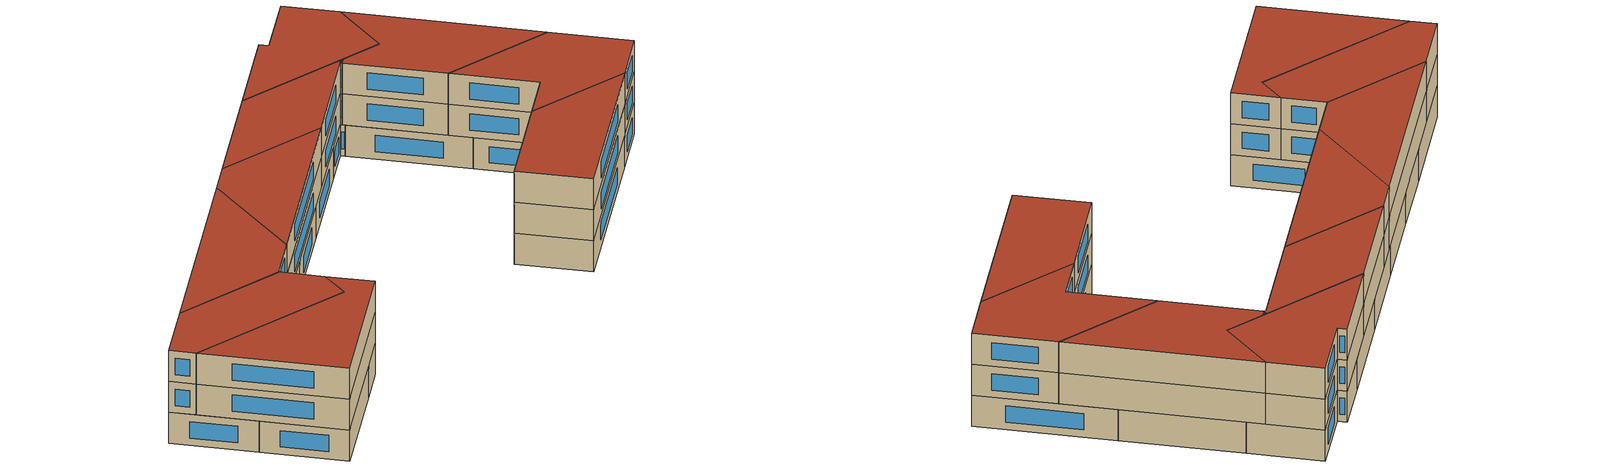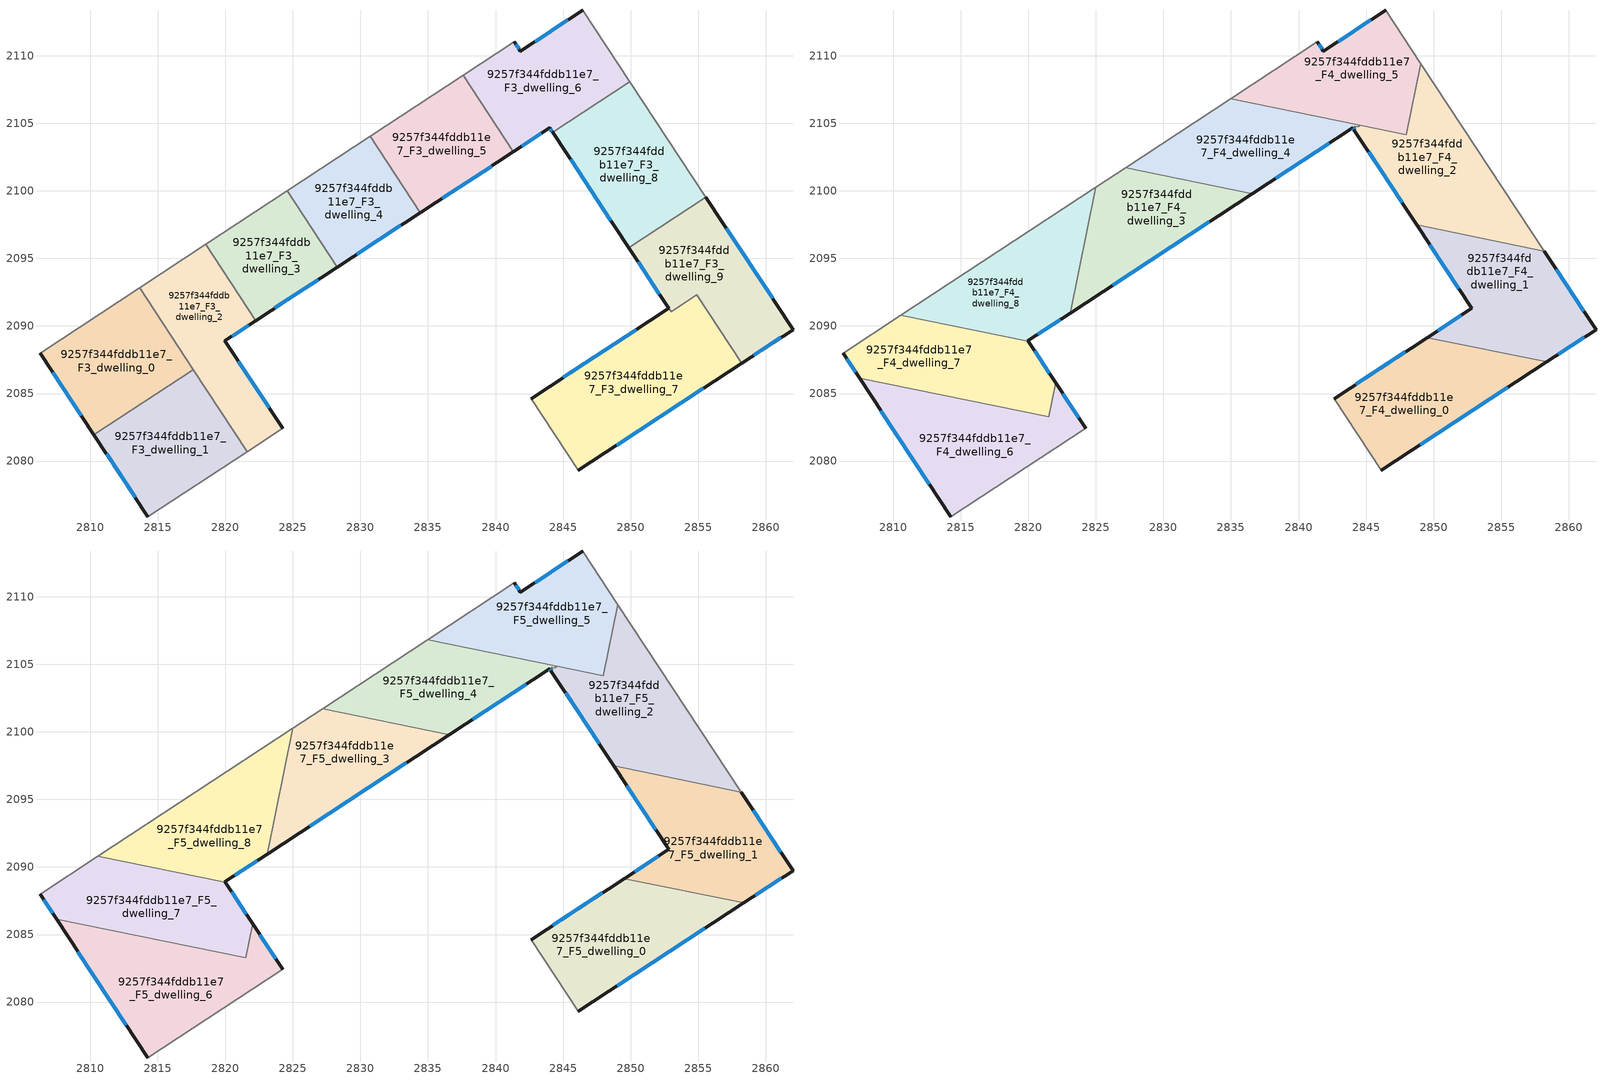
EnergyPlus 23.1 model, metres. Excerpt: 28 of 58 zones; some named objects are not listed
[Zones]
9257f344fddb11e7_F3_dwelling_0
 floor to 9257f344fddb11e7_F2_dwelling_0 (EU_floor_Construction): 2813.66,2092.83 2817.63,2086.78 2810.27,2081.95 2806.28,2088 z9
 wall outside (EU_wall_Construction): 2806.28,2088 2810.27,2081.95 z9:12
 wall adiabatic (EU_wall_Construction): 2813.66,2092.83 2806.28,2088 z9:12
 wall to 9257f344fddb11e7_F3_dwelling_1 (EU_wall_Construction): 2810.27,2081.95 2817.63,2086.78 z9:12
 wall to 9257f344fddb11e7_F3_dwelling_2 (EU_wall_Construction): 2817.63,2086.78 2813.66,2092.83 z9:12
 window (EU_Window_Construction): 2807.21,2086.58 2809.33,2083.37 z9.7:11.3
9257f344fddb11e7_F3_dwelling_1
 floor to 9257f344fddb11e7_F2_dwelling_1 (EU_floor_Construction): 2817.63,2086.78 2821.61,2080.7 2814.27,2075.89 2810.27,2081.95 z9
 wall outside (EU_wall_Construction): 2810.27,2081.95 2814.27,2075.89 z9:12
 wall adiabatic (EU_wall_Construction): 2814.27,2075.89 2821.61,2080.7 z9:12
 wall to 9257f344fddb11e7_F3_dwelling_2 (EU_wall_Construction): 2821.61,2080.7 2817.63,2086.78 z9:12
 window (EU_Window_Construction): 2811.21,2080.53 2813.33,2077.31 z9.7:11.3
9257f344fddb11e7_F3_dwelling_2
 floor to 9257f344fddb11e7_F2_dwelling_2 (EU_floor_Construction): 2818.55,2096.05 2822.25,2090.4 2819.97,2088.9 2824.24,2082.43 2821.61,2080.7 2813.66,2092.83 z9
 wall outside (EU_wall_Construction): 2824.24,2082.43 2819.97,2088.9 2822.25,2090.4 z9:12
 wall adiabatic (EU_wall_Construction): 2818.55,2096.05 2813.66,2092.83 / 2821.61,2080.7 2824.24,2082.43 z9:12
 wall to 9257f344fddb11e7_F3_dwelling_3 (EU_wall_Construction): 2822.25,2090.4 2818.55,2096.05 z9:12
 window (EU_Window_Construction): 2820.5,2089.26 2821.72,2090.05 / 2823.24,2083.95 2820.97,2087.38 z9.7:11.3
9257f344fddb11e7_F3_dwelling_3
 floor to 9257f344fddb11e7_F2_dwelling_3 (EU_floor_Construction): 2824.58,2100 2828.28,2094.36 2822.25,2090.4 2818.55,2096.05 z9
 wall outside (EU_wall_Construction): 2822.25,2090.4 2828.28,2094.36 z9:12
 wall adiabatic (EU_wall_Construction): 2824.58,2100 2818.55,2096.05 z9:12
 wall to 9257f344fddb11e7_F3_dwelling_4 (EU_wall_Construction): 2828.28,2094.36 2824.58,2100 z9:12
 window (EU_Window_Construction): 2823.67,2091.33 2826.87,2093.43 z9.7:11.3
9257f344fddb11e7_F3_dwelling_4
 floor to 9257f344fddb11e7_F2_dwelling_4 (EU_floor_Construction): 2830.74,2104.04 2834.44,2098.39 2828.28,2094.36 2824.58,2100 z9
 wall outside (EU_wall_Construction): 2828.28,2094.36 2834.44,2098.39 z9:12
 wall to 9257f344fddb11e7_F3_dwelling_5 (EU_wall_Construction): 2834.44,2098.39 2830.74,2104.04 z9:12
 wall adiabatic (EU_wall_Construction): 2830.74,2104.04 2824.58,2100 z9:12
 window (EU_Window_Construction): 2829.73,2095.3 2833,2097.44 z9.7:11.3
9257f344fddb11e7_F3_dwelling_5
 floor to 9257f344fddb11e7_F2_dwelling_5 (EU_floor_Construction): 2837.62,2108.55 2841.32,2102.9 2834.44,2098.39 2830.74,2104.04 z9
 wall outside (EU_wall_Construction): 2834.44,2098.39 2841.32,2102.9 z9:12
 wall to 9257f344fddb11e7_F3_dwelling_6 (EU_wall_Construction): 2841.32,2102.9 2837.62,2108.55 z9:12
 wall adiabatic (EU_wall_Construction): 2837.62,2108.55 2830.74,2104.04 z9:12
 window (EU_Window_Construction): 2836.06,2099.45 2839.7,2101.84 z9.7:11.3
9257f344fddb11e7_F3_dwelling_6
 floor to 9257f344fddb11e7_F2_dwelling_6 (EU_floor_Construction): 2846.45,2113.36 2849.93,2108.08 2844.23,2104.34 2844.02,2104.67 2841.32,2102.9 2837.62,2108.55 2841.4,2111.03 2841.85,2110.35 z9
 wall outside (EU_wall_Construction): 2846.45,2113.36 2841.85,2110.35 2841.4,2111.03 / 2841.32,2102.9 2844.02,2104.67 2844.23,2104.34 z9:12
 wall adiabatic (EU_wall_Construction): 2849.93,2108.08 2846.45,2113.36 / 2841.4,2111.03 2837.62,2108.55 z9:12
 wall to 9257f344fddb11e7_F3_dwelling_8 (EU_wall_Construction): 2844.23,2104.34 2849.93,2108.08 z9:12
 window (EU_Window_Construction): 2841.74,2110.51 2841.51,2110.87 / 2845.37,2112.65 2842.93,2111.06 / 2844.07,2104.59 2844.18,2104.42 / 2841.95,2103.32 2843.38,2104.25 z9.7:11.3
9257f344fddb11e7_F3_dwelling_7
 floor to 9257f344fddb11e7_F2_dwelling_7 (EU_floor_Construction): 2854.9,2092.3 2858.22,2087.24 2846.13,2079.32 2842.63,2084.62 2852.83,2091.31 2853,2091.06 z9
 wall outside (EU_wall_Construction): 2852.83,2091.31 2842.63,2084.62 / 2846.13,2079.32 2858.22,2087.24 z9:12
 wall adiabatic (EU_wall_Construction): 2842.63,2084.62 2846.13,2079.32 z9:12
 wall to 9257f344fddb11e7_F3_dwelling_9 (EU_wall_Construction): 2858.22,2087.24 2854.9,2092.3 2853,2091.06 2852.83,2091.31 z9:12
 window (EU_Window_Construction): 2850.44,2089.74 2845.03,2086.19 / 2848.97,2081.18 2855.38,2085.38 z9.7:11.3
9257f344fddb11e7_F3_dwelling_8
 floor to 9257f344fddb11e7_F2_dwelling_8 (EU_floor_Construction): 2849.93,2108.08 2855.57,2099.53 2849.88,2095.79 2844.23,2104.34 z9
 wall outside (EU_wall_Construction): 2844.23,2104.34 2849.88,2095.79 z9:12
 wall adiabatic (EU_wall_Construction): 2855.57,2099.53 2849.93,2108.08 z9:12
 wall to 9257f344fddb11e7_F3_dwelling_9 (EU_wall_Construction): 2849.88,2095.79 2855.57,2099.53 z9:12
 window (EU_Window_Construction): 2845.56,2102.33 2848.55,2097.8 z9.7:11.3
9257f344fddb11e7_F3_dwelling_9
 floor to 9257f344fddb11e7_F2_dwelling_9 (EU_floor_Construction): 2855.57,2099.53 2862.03,2089.74 2858.22,2087.24 2854.9,2092.3 2853,2091.06 2849.88,2095.79 z9
 wall outside (EU_wall_Construction): 2858.22,2087.24 2862.03,2089.74 2855.57,2099.53 / 2849.88,2095.79 2852.83,2091.31 z9:12
 window (EU_Window_Construction): 2860.51,2092.03 2857.09,2097.23 / 2859.11,2087.83 2861.13,2089.15 / 2850.57,2094.74 2852.14,2092.36 z9.7:11.3
9257f344fddb11e7_F4_dwelling_0
 floor to 9257f344fddb11e7_F3_dwelling_7 (EU_floor_Construction): 2858.12,2087.39 2858.22,2087.24 2846.13,2079.32 2842.63,2084.62 2849.54,2089.15 z12
 floor to 9257f344fddb11e7_F3_dwelling_9 (EU_floor_Construction): 2858.37,2087.34 2858.22,2087.24 2858.12,2087.39 z12
 wall outside (EU_wall_Construction): 2846.13,2079.32 2858.37,2087.34 / 2849.54,2089.15 2842.63,2084.62 z12:15
 wall to 9257f344fddb11e7_F4_dwelling_1 (EU_wall_Construction): 2858.37,2087.34 2849.54,2089.15 z12:15
 wall adiabatic (EU_wall_Construction): 2842.63,2084.62 2846.13,2079.32 z12:15
 window (EU_Window_Construction): 2849.01,2081.2 2855.5,2085.46 / 2847.91,2088.08 2844.25,2085.68 z12.7:14.3
9257f344fddb11e7_F4_dwelling_1
 floor to 9257f344fddb11e7_F3_dwelling_9 (EU_floor_Construction): 2858.19,2095.55 2862.03,2089.74 2858.37,2087.34 2858.12,2087.39 2854.9,2092.3 2853,2091.06 2849.88,2095.79 2851.57,2096.9 z12
 floor to 9257f344fddb11e7_F3_dwelling_7 (EU_floor_Construction): 2854.9,2092.3 2858.12,2087.39 2849.54,2089.15 2852.83,2091.31 2853,2091.06 z12
 floor to 9257f344fddb11e7_F3_dwelling_8 (EU_floor_Construction): 2851.57,2096.9 2849.88,2095.79 2848.76,2097.48 z12
 wall outside (EU_wall_Construction): 2848.76,2097.48 2852.83,2091.31 2849.54,2089.15 / 2858.37,2087.34 2862.03,2089.74 2858.19,2095.55 z12:15
 wall to 9257f344fddb11e7_F4_dwelling_2 (EU_wall_Construction): 2858.19,2095.55 2848.76,2097.48 z12:15
 window (EU_Window_Construction): 2852.06,2090.8 2850.31,2089.65 / 2849.72,2096.03 2851.88,2092.76 / 2861.12,2091.1 2859.09,2094.18 / 2859.23,2087.9 2861.17,2089.17 z12.7:14.3
9257f344fddb11e7_F4_dwelling_2
 floor to 9257f344fddb11e7_F3_dwelling_8 (EU_floor_Construction): 2849.93,2108.08 2855.57,2099.53 2851.57,2096.9 2848.76,2097.48 2844.23,2104.34 2844.91,2104.79 2847.99,2104.16 2848.61,2107.21 z12
 floor to 9257f344fddb11e7_F3_dwelling_9 (EU_floor_Construction): 2855.57,2099.53 2858.19,2095.55 2851.57,2096.9 z12
 floor to 9257f344fddb11e7_F3_dwelling_6 (EU_floor_Construction): 2849.06,2109.4 2849.93,2108.08 2848.61,2107.21 z12; 2844.91,2104.79 2844.23,2104.34 2844.1,2104.54 2844.22,2104.63 2844.11,2104.8 2844.4,2104.74 2844.58,2104.86 z12
 wall outside (EU_wall_Construction): 2844.1,2104.54 2848.76,2097.48 z12:15
 wall to 9257f344fddb11e7_F4_dwelling_4 (EU_wall_Construction): 2844.58,2104.86 2844.4,2104.74 2844.11,2104.8 2844.22,2104.63 2844.1,2104.54 z12:15
 wall to 9257f344fddb11e7_F4_dwelling_5 (EU_wall_Construction): 2849.06,2109.4 2847.99,2104.16 2844.58,2104.86 z12:15
 wall adiabatic (EU_wall_Construction): 2858.19,2095.55 2849.06,2109.4 z12:15
 window (EU_Window_Construction): 2845.19,2102.88 2847.67,2099.14 z12.7:14.3
9257f344fddb11e7_F4_dwelling_3
 floor to 9257f344fddb11e7_F3_dwelling_3 (EU_floor_Construction): 2824.85,2099.59 2828.28,2094.36 2823.08,2090.95 z12
 floor to 9257f344fddb11e7_F3_dwelling_4 (EU_floor_Construction): 2833.05,2100.51 2834.44,2098.39 2828.28,2094.36 2824.85,2099.59 2824.99,2100.26 2827.19,2101.71 z12
 floor to 9257f344fddb11e7_F3_dwelling_5 (EU_floor_Construction): 2836.58,2099.79 2834.44,2098.39 2833.05,2100.51 z12
 wall outside (EU_wall_Construction): 2823.08,2090.95 2836.58,2099.79 z12:15
 wall to 9257f344fddb11e7_F4_dwelling_8 (EU_wall_Construction): 2824.99,2100.27 2823.08,2090.95 z12:15
 wall adiabatic (EU_wall_Construction): 2827.19,2101.71 2824.99,2100.27 z12:15
 wall to 9257f344fddb11e7_F4_dwelling_4 (EU_wall_Construction): 2836.58,2099.79 2827.19,2101.71 z12:15
 window (EU_Window_Construction): 2826.25,2093.02 2833.41,2097.72 z12.7:14.3
9257f344fddb11e7_F4_dwelling_4
 floor to 9257f344fddb11e7_F3_dwelling_4 (EU_floor_Construction): 2830.74,2104.04 2833.05,2100.51 2827.19,2101.71 z12
 floor to 9257f344fddb11e7_F3_dwelling_5 (EU_floor_Construction): 2839.34,2105.93 2841.32,2102.9 2836.58,2099.79 2833.05,2100.51 2830.74,2104.04 2834.98,2106.82 z12
 floor to 9257f344fddb11e7_F3_dwelling_6 (EU_floor_Construction): 2844.58,2104.86 2844.4,2104.74 2844.11,2104.8 2844.22,2104.63 2844.1,2104.54 2844.02,2104.67 2841.32,2102.9 2839.34,2105.93 z12
 wall outside (EU_wall_Construction): 2836.58,2099.79 2844.02,2104.67 2844.1,2104.54 z12:15
 wall adiabatic (EU_wall_Construction): 2834.98,2106.82 2827.19,2101.71 z12:15
 wall to 9257f344fddb11e7_F4_dwelling_5 (EU_wall_Construction): 2844.57,2104.86 2834.98,2106.82 z12:15
 window (EU_Window_Construction): 2844.04,2104.64 2844.08,2104.57 / 2838.33,2100.94 2842.27,2103.52 z12.7:14.3
9257f344fddb11e7_F4_dwelling_5
 floor to 9257f344fddb11e7_F3_dwelling_6 (EU_floor_Construction): 2846.45,2113.36 2849.06,2109.4 2848.61,2107.21 2844.91,2104.79 2839.34,2105.93 2837.62,2108.55 2841.4,2111.03 2841.85,2110.35 z12
 floor to 9257f344fddb11e7_F3_dwelling_8 (EU_floor_Construction): 2848.61,2107.21 2847.99,2104.16 2844.91,2104.79 z12
 floor to 9257f344fddb11e7_F3_dwelling_5 (EU_floor_Construction): 2837.62,2108.55 2839.34,2105.93 2834.98,2106.82 z12
 wall outside (EU_wall_Construction): 2846.45,2113.36 2841.85,2110.35 2841.4,2111.03 z12:15
 wall adiabatic (EU_wall_Construction): 2849.06,2109.4 2846.45,2113.36 / 2841.4,2111.03 2834.98,2106.82 z12:15
 window (EU_Window_Construction): 2841.74,2110.51 2841.51,2110.87 / 2845.37,2112.65 2842.93,2111.06 z12.7:14.3
9257f344fddb11e7_F4_dwelling_6
 floor to 9257f344fddb11e7_F3_dwelling_1 (EU_floor_Construction): 2819.67,2083.66 2821.61,2080.7 2814.27,2075.89 2810.27,2081.95 2814.49,2084.72 z12
 floor to 9257f344fddb11e7_F3_dwelling_0 (EU_floor_Construction): 2814.49,2084.72 2810.27,2081.95 2807.5,2086.15 z12
 floor to 9257f344fddb11e7_F3_dwelling_2 (EU_floor_Construction): 2822.03,2085.78 2824.24,2082.43 2821.61,2080.7 2819.67,2083.66 2821.52,2083.28 z12
 wall outside (EU_wall_Construction): 2824.24,2082.43 2822.03,2085.78 / 2807.5,2086.15 2814.27,2075.89 z12:15
 wall to 9257f344fddb11e7_F4_dwelling_7 (EU_wall_Construction): 2822.03,2085.78 2821.52,2083.28 2807.5,2086.15 z12:15
 wall adiabatic (EU_wall_Construction): 2814.27,2075.89 2824.24,2082.43 z12:15
 window (EU_Window_Construction): 2823.72,2083.22 2822.55,2084.99 / 2809.09,2083.74 2812.68,2078.3 z12.7:14.3
9257f344fddb11e7_F4_dwelling_7
 floor to 9257f344fddb11e7_F3_dwelling_0 (EU_floor_Construction): 2815.67,2089.76 2817.63,2086.78 2814.49,2084.72 2807.5,2086.15 2806.28,2088 2810.55,2090.8 z12
 floor to 9257f344fddb11e7_F3_dwelling_2 (EU_floor_Construction): 2819.99,2088.88 2822.03,2085.78 2821.52,2083.28 2819.67,2083.66 2815.67,2089.76 z12
 floor to 9257f344fddb11e7_F3_dwelling_1 (EU_floor_Construction): 2817.63,2086.78 2819.67,2083.66 2814.49,2084.72 z12
 wall outside (EU_wall_Construction): 2806.28,2088 2807.5,2086.15 / 2822.03,2085.78 2819.99,2088.88 z12:15
 wall adiabatic (EU_wall_Construction): 2810.55,2090.8 2806.28,2088 z12:15
 wall to 9257f344fddb11e7_F4_dwelling_8 (EU_wall_Construction): 2819.99,2088.88 2810.55,2090.8 z12:15
 window (EU_Window_Construction): 2806.56,2087.56 2807.21,2086.58 / 2821.55,2086.51 2820.47,2088.15 z12.7:14.3
9257f344fddb11e7_F4_dwelling_8
 floor to 9257f344fddb11e7_F3_dwelling_2 (EU_floor_Construction): 2818.55,2096.05 2822.25,2090.4 2819.97,2088.9 2819.99,2088.88 2815.67,2089.76 2813.66,2092.83 z12
 floor to 9257f344fddb11e7_F3_dwelling_0 (EU_floor_Construction): 2813.66,2092.83 2815.67,2089.76 2810.55,2090.8 z12
 floor to 9257f344fddb11e7_F3_dwelling_3 (EU_floor_Construction): 2824.58,2100 2824.85,2099.59 2823.08,2090.95 2822.25,2090.4 2818.55,2096.05 z12
 floor to 9257f344fddb11e7_F3_dwelling_4 (EU_floor_Construction): 2824.99,2100.26 2824.85,2099.59 2824.58,2100 z12
 wall outside (EU_wall_Construction): 2819.99,2088.88 2819.97,2088.9 2823.08,2090.95 z12:15
 wall adiabatic (EU_wall_Construction): 2824.99,2100.27 2810.55,2090.8 z12:15
 window (EU_Window_Construction): 2820.7,2089.38 2822.35,2090.47 z12.7:14.3
9257f344fddb11e7_F5_dwelling_0
 floor to 9257f344fddb11e7_F4_dwelling_0 (EU_floor_Construction): 2858.37,2087.34 2846.13,2079.32 2842.63,2084.62 2849.54,2089.15 z15
 wall outside (EU_wall_Construction): 2846.13,2079.32 2858.37,2087.34 / 2849.54,2089.15 2842.63,2084.62 z15:18
 wall to 9257f344fddb11e7_F5_dwelling_1 (EU_wall_Construction): 2858.37,2087.34 2849.54,2089.15 z15:18
 wall adiabatic (EU_wall_Construction): 2842.63,2084.62 2846.13,2079.32 z15:18
 window (EU_Window_Construction): 2849.01,2081.2 2855.5,2085.46 / 2847.91,2088.08 2844.25,2085.68 z15.7:17.3
 roof outside (EU_roof_Construction): 2858.37,2087.34 2849.54,2089.15 2842.63,2084.62 2846.13,2079.32 z18
9257f344fddb11e7_F5_dwelling_1
 floor to 9257f344fddb11e7_F4_dwelling_1 (EU_floor_Construction): 2858.19,2095.55 2862.03,2089.74 2858.37,2087.34 2849.54,2089.15 2852.83,2091.31 2848.76,2097.48 z15
 wall outside (EU_wall_Construction): 2848.76,2097.48 2852.83,2091.31 2849.54,2089.15 / 2858.37,2087.34 2862.03,2089.74 2858.19,2095.55 z15:18
 wall to 9257f344fddb11e7_F5_dwelling_2 (EU_wall_Construction): 2858.19,2095.55 2848.76,2097.48 z15:18
 window (EU_Window_Construction): 2852.06,2090.8 2850.31,2089.65 / 2849.72,2096.03 2851.88,2092.76 / 2861.12,2091.1 2859.09,2094.18 / 2859.23,2087.9 2861.17,2089.17 z15.7:17.3
 roof outside (EU_roof_Construction): 2862.03,2089.74 2858.19,2095.55 2848.76,2097.48 2852.83,2091.31 2849.54,2089.15 2858.37,2087.34 z18
9257f344fddb11e7_F5_dwelling_2
 floor to 9257f344fddb11e7_F4_dwelling_2 (EU_floor_Construction): 2849.06,2109.4 2858.19,2095.55 2848.76,2097.48 2844.1,2104.54 2844.22,2104.63 2844.11,2104.8 2844.4,2104.74 2844.58,2104.86 2847.99,2104.16 z15
 wall outside (EU_wall_Construction): 2844.1,2104.54 2848.76,2097.48 z15:18
 wall to 9257f344fddb11e7_F5_dwelling_4 (EU_wall_Construction): 2844.58,2104.86 2844.4,2104.74 2844.11,2104.8 2844.22,2104.63 2844.1,2104.54 z15:18
 wall to 9257f344fddb11e7_F5_dwelling_5 (EU_wall_Construction): 2849.06,2109.4 2847.99,2104.16 2844.58,2104.86 z15:18
 wall adiabatic (EU_wall_Construction): 2858.19,2095.55 2849.06,2109.4 z15:18
 window (EU_Window_Construction): 2845.19,2102.88 2847.67,2099.14 z15.7:17.3
 roof outside (EU_roof_Construction): 2858.19,2095.55 2849.06,2109.4 2847.99,2104.16 2844.58,2104.86 2844.4,2104.74 2844.11,2104.8 2844.22,2104.63 2844.1,2104.54 2848.76,2097.48 z18
9257f344fddb11e7_F5_dwelling_3
 floor to 9257f344fddb11e7_F4_dwelling_3 (EU_floor_Construction): 2836.58,2099.79 2823.08,2090.95 2824.99,2100.27 2827.19,2101.71 z15
 wall outside (EU_wall_Construction): 2823.08,2090.95 2836.58,2099.79 z15:18
 wall to 9257f344fddb11e7_F5_dwelling_8 (EU_wall_Construction): 2824.99,2100.27 2823.08,2090.95 z15:18
 wall adiabatic (EU_wall_Construction): 2827.19,2101.71 2824.99,2100.27 z15:18
 wall to 9257f344fddb11e7_F5_dwelling_4 (EU_wall_Construction): 2836.58,2099.79 2827.19,2101.71 z15:18
 window (EU_Window_Construction): 2826.25,2093.02 2833.41,2097.72 z15.7:17.3
 roof outside (EU_roof_Construction): 2836.58,2099.79 2827.19,2101.71 2824.99,2100.27 2823.08,2090.95 z18
9257f344fddb11e7_F5_dwelling_4
 floor to 9257f344fddb11e7_F4_dwelling_4 (EU_floor_Construction): 2844.58,2104.86 2844.4,2104.74 2844.11,2104.8 2844.22,2104.63 2844.1,2104.54 2844.02,2104.67 2836.58,2099.79 2827.19,2101.71 2834.98,2106.82 z15
 wall outside (EU_wall_Construction): 2836.58,2099.79 2844.02,2104.67 2844.1,2104.54 z15:18
 wall adiabatic (EU_wall_Construction): 2834.98,2106.82 2827.19,2101.71 z15:18
 wall to 9257f344fddb11e7_F5_dwelling_5 (EU_wall_Construction): 2844.57,2104.86 2834.98,2106.82 z15:18
 window (EU_Window_Construction): 2844.04,2104.64 2844.08,2104.57 / 2838.33,2100.94 2842.27,2103.52 z15.7:17.3
 roof outside (EU_roof_Construction): 2844.1,2104.54 2844.22,2104.63 2844.11,2104.8 2844.4,2104.74 2844.58,2104.86 2834.98,2106.82 2827.19,2101.71 2836.58,2099.79 2844.02,2104.67 z18
9257f344fddb11e7_F5_dwelling_5
 floor to 9257f344fddb11e7_F4_dwelling_5 (EU_floor_Construction): 2846.45,2113.36 2849.06,2109.4 2847.99,2104.16 2834.98,2106.82 2841.4,2111.03 2841.85,2110.35 z15
 wall outside (EU_wall_Construction): 2846.45,2113.36 2841.85,2110.35 2841.4,2111.03 z15:18
 wall adiabatic (EU_wall_Construction): 2849.06,2109.4 2846.45,2113.36 / 2841.4,2111.03 2834.98,2106.82 z15:18
 window (EU_Window_Construction): 2841.74,2110.51 2841.51,2110.87 / 2845.37,2112.65 2842.93,2111.06 z15.7:17.3
 roof outside (EU_roof_Construction): 2847.99,2104.16 2849.06,2109.4 2846.45,2113.36 2841.85,2110.35 2841.4,2111.03 2834.98,2106.82 z18
9257f344fddb11e7_F5_dwelling_6
 floor to 9257f344fddb11e7_F4_dwelling_6 (EU_floor_Construction): 2822.03,2085.78 2824.24,2082.43 2814.27,2075.89 2807.5,2086.15 2821.52,2083.28 z15
 wall outside (EU_wall_Construction): 2824.24,2082.43 2822.03,2085.78 / 2807.5,2086.15 2814.27,2075.89 z15:18
 wall to 9257f344fddb11e7_F5_dwelling_7 (EU_wall_Construction): 2822.03,2085.78 2821.52,2083.28 2807.5,2086.15 z15:18
 wall adiabatic (EU_wall_Construction): 2814.27,2075.89 2824.24,2082.43 z15:18
 window (EU_Window_Construction): 2823.72,2083.22 2822.55,2084.99 / 2809.09,2083.74 2812.68,2078.3 z15.7:17.3
 roof outside (EU_roof_Construction): 2824.24,2082.43 2822.03,2085.78 2821.52,2083.28 2807.5,2086.15 2814.27,2075.89 z18
9257f344fddb11e7_F5_dwelling_7
 floor to 9257f344fddb11e7_F4_dwelling_7 (EU_floor_Construction): 2819.99,2088.88 2822.03,2085.78 2821.52,2083.28 2807.5,2086.15 2806.28,2088 2810.55,2090.8 z15
 wall outside (EU_wall_Construction): 2806.28,2088 2807.5,2086.15 / 2822.03,2085.78 2819.99,2088.88 z15:18
 wall adiabatic (EU_wall_Construction): 2810.55,2090.8 2806.28,2088 z15:18
 wall to 9257f344fddb11e7_F5_dwelling_8 (EU_wall_Construction): 2819.99,2088.88 2810.55,2090.8 z15:18
 window (EU_Window_Construction): 2806.56,2087.56 2807.21,2086.58 / 2821.55,2086.51 2820.47,2088.15 z15.7:17.3
 roof outside (EU_roof_Construction): 2821.52,2083.28 2822.03,2085.78 2819.99,2088.88 2810.55,2090.8 2806.28,2088 2807.5,2086.15 z18
9257f344fddb11e7_F5_dwelling_8
 floor to 9257f344fddb11e7_F4_dwelling_8 (EU_floor_Construction): 2824.99,2100.27 2823.08,2090.95 2819.97,2088.9 2819.99,2088.88 2810.55,2090.8 z15
 wall outside (EU_wall_Construction): 2819.99,2088.88 2819.97,2088.9 2823.08,2090.95 z15:18
 wall adiabatic (EU_wall_Construction): 2824.99,2100.27 2810.55,2090.8 z15:18
 window (EU_Window_Construction): 2820.7,2089.38 2822.35,2090.47 z15.7:17.3
 roof outside (EU_roof_Construction): 2823.08,2090.95 2824.99,2100.27 2810.55,2090.8 2819.99,2088.88 2819.97,2088.9 z18
[Building]
EU S2 Campaign: North Axis=0; Terrain=City; Solar Distribution=FullExterior
[Site:Location]
Budapest.Ferenc.Liszt.Intl.AP: Latitude=47.437; Longitude=19.256; Time Zone=1; Elevation=185
[SizingPeriod:WeatherFileDays]
AnnualSizingPeriod: Begin Month=1; Begin Day of Month=1; End Month=12; End Day of Month=31; Day of Week for Start Day=Monday; Use Weather File Daylight Saving Period=No; Use Weather File Rain and Snow Indicators=No
[MATERIAL]
EU_InternalMass_Material: Roughness=MediumRough; Thickness=0.1; Conductivity=1; Density=1800; Specific Heat=900; Thermal Absorptance=0.9; Solar Absorptance=0.7; Visible Absorptance=0.7
[MATERIAL:NOMASS] Roughness=MediumRough; Thermal Absorptance=0.9; Solar Absorptance=0.7; Visible Absorptance=0.7
Name | Thermal Resistance
EU_wall_NoMass | 0.832559
EU_roof_NoMass | 1.39638
EU_floor_NoMass | 0.872794
[WINDOWMATERIAL:SIMPLEGLAZINGSYSTEM]
EU_Window_SimpleGlazing: UFactor=2.79869; Solar Heat Gain Coefficient=0.75; Visible Transmittance=0.75
[CONSTRUCTION]
EU_wall_Construction: EU_wall_NoMass
EU_roof_Construction: EU_roof_NoMass
EU_floor_Construction: EU_floor_NoMass
EU_Window_Construction: EU_Window_SimpleGlazing
EU_InternalMass_Construction: EU_InternalMass_Material
[ZONE] Type=1; Multiplier=1; Ceiling Height=autocalculate; Floor Area=autocalculate; Part of Total Floor Area=Yes
Name | Volume
9257f344fddb11e7_F3_dwelling_0 | 191.499
9257f344fddb11e7_F4_dwelling_0; 9257f344fddb11e7_F5_dwelling_0 | 218.136
9257f344fddb11e7_F3_dwelling_1 | 191.522
9257f344fddb11e7_F4_dwelling_1; 9257f344fddb11e7_F5_dwelling_1 | 225.791
9257f344fddb11e7_F3_dwelling_2 | 191.526
9257f344fddb11e7_F4_dwelling_2; 9257f344fddb11e7_F5_dwelling_2 | 226.975
9257f344fddb11e7_F3_dwelling_3 | 145.965
9257f344fddb11e7_F4_dwelling_3; 9257f344fddb11e7_F5_dwelling_3 | 190.058
9257f344fddb11e7_F3_dwelling_4 | 149.133
9257f344fddb11e7_F4_dwelling_4; 9257f344fddb11e7_F5_dwelling_4 | 188.722
9257f344fddb11e7_F3_dwelling_5 | 166.513
9257f344fddb11e7_F4_dwelling_5; 9257f344fddb11e7_F5_dwelling_5 | 202.978
9257f344fddb11e7_F3_dwelling_6 | 197.726
9257f344fddb11e7_F4_dwelling_6; 9257f344fddb11e7_F5_dwelling_6 | 236.901
9257f344fddb11e7_F3_dwelling_7 | 273.644
9257f344fddb11e7_F4_dwelling_7; 9257f344fddb11e7_F5_dwelling_7 | 212.776
9257f344fddb11e7_F3_dwelling_8 | 209.327
9257f344fddb11e7_F4_dwelling_8; 9257f344fddb11e7_F5_dwelling_8 | 212.796
9257f344fddb11e7_F3_dwelling_9 | 198.307
[INTERNALMASS] Construction=EU_InternalMass_Construction
Name | Zone or ZoneList | Surface Area
9257f344fddb11e7_F3_dwelling_0_EU_InternalMass | 9257f344fddb11e7_F3_dwelling_0 | 63.8337
9257f344fddb11e7_F3_dwelling_1_EU_InternalMass | 9257f344fddb11e7_F3_dwelling_1 | 63.8421
9257f344fddb11e7_F3_dwelling_2_EU_InternalMass | 9257f344fddb11e7_F3_dwelling_2 | 63.8422
9257f344fddb11e7_F3_dwelling_3_EU_InternalMass | 9257f344fddb11e7_F3_dwelling_3 | 48.652
9257f344fddb11e7_F3_dwelling_4_EU_InternalMass | 9257f344fddb11e7_F3_dwelling_4 | 49.7129
9257f344fddb11e7_F3_dwelling_5_EU_InternalMass | 9257f344fddb11e7_F3_dwelling_5 | 55.5009
9257f344fddb11e7_F3_dwelling_6_EU_InternalMass | 9257f344fddb11e7_F3_dwelling_6 | 65.9118
9257f344fddb11e7_F3_dwelling_7_EU_InternalMass | 9257f344fddb11e7_F3_dwelling_7 | 91.2117
9257f344fddb11e7_F3_dwelling_8_EU_InternalMass | 9257f344fddb11e7_F3_dwelling_8 | 69.7768
9257f344fddb11e7_F3_dwelling_9_EU_InternalMass | 9257f344fddb11e7_F3_dwelling_9 | 66.1021
9257f344fddb11e7_F4_dwelling_0_EU_InternalMass | 9257f344fddb11e7_F4_dwelling_0 | 72.7147
9257f344fddb11e7_F4_dwelling_1_EU_InternalMass | 9257f344fddb11e7_F4_dwelling_1 | 75.2628
9257f344fddb11e7_F4_dwelling_2_EU_InternalMass | 9257f344fddb11e7_F4_dwelling_2 | 75.6636
9257f344fddb11e7_F4_dwelling_3_EU_InternalMass | 9257f344fddb11e7_F4_dwelling_3 | 63.3509
9257f344fddb11e7_F4_dwelling_4_EU_InternalMass | 9257f344fddb11e7_F4_dwelling_4 | 62.9087
9257f344fddb11e7_F4_dwelling_5_EU_InternalMass | 9257f344fddb11e7_F4_dwelling_5 | 67.6592
9257f344fddb11e7_F4_dwelling_6_EU_InternalMass | 9257f344fddb11e7_F4_dwelling_6 | 78.968
9257f344fddb11e7_F4_dwelling_7_EU_InternalMass | 9257f344fddb11e7_F4_dwelling_7 | 70.9255
9257f344fddb11e7_F4_dwelling_8_EU_InternalMass | 9257f344fddb11e7_F4_dwelling_8 | 70.9318
9257f344fddb11e7_F5_dwelling_0_EU_InternalMass | 9257f344fddb11e7_F5_dwelling_0 | 72.7147
9257f344fddb11e7_F5_dwelling_1_EU_InternalMass | 9257f344fddb11e7_F5_dwelling_1 | 75.2628
9257f344fddb11e7_F5_dwelling_2_EU_InternalMass | 9257f344fddb11e7_F5_dwelling_2 | 75.6636
9257f344fddb11e7_F5_dwelling_3_EU_InternalMass | 9257f344fddb11e7_F5_dwelling_3 | 63.3509
9257f344fddb11e7_F5_dwelling_4_EU_InternalMass | 9257f344fddb11e7_F5_dwelling_4 | 62.9087
9257f344fddb11e7_F5_dwelling_5_EU_InternalMass | 9257f344fddb11e7_F5_dwelling_5 | 67.6592
9257f344fddb11e7_F5_dwelling_6_EU_InternalMass | 9257f344fddb11e7_F5_dwelling_6 | 78.968
9257f344fddb11e7_F5_dwelling_7_EU_InternalMass | 9257f344fddb11e7_F5_dwelling_7 | 70.9255
9257f344fddb11e7_F5_dwelling_8_EU_InternalMass | 9257f344fddb11e7_F5_dwelling_8 | 70.9318
[OTHEREQUIPMENT] Fuel Type=Electricity; Design Level Calculation Method=Watts/Area; Power per Zone Floor Area=1; Fraction Latent=0; Fraction Radiant=0; Fraction Lost=0; Carbon Dioxide Generation Rate=0; EndUse Subcategory=EU_Step8_InternalGains
Name | Zone or ZoneList or Space or SpaceList | Schedule
EU_Step8_InternalGain_9257f344fddb11e7_F3_dwelling_0_f000 | 9257f344fddb11e7_F3_dwelling_0 | EU_Step8_GainSchedule_9257f344fddb11e7_F3_dwelling_0_f000
EU_Step8_InternalGain_9257f344fddb11e7_F3_dwelling_1_f000 | 9257f344fddb11e7_F3_dwelling_1 | EU_Step8_GainSchedule_9257f344fddb11e7_F3_dwelling_1_f000
EU_Step8_InternalGain_9257f344fddb11e7_F3_dwelling_2_f000 | 9257f344fddb11e7_F3_dwelling_2 | EU_Step8_GainSchedule_9257f344fddb11e7_F3_dwelling_2_f000
EU_Step8_InternalGain_9257f344fddb11e7_F3_dwelling_3_f000 | 9257f344fddb11e7_F3_dwelling_3 | EU_Step8_GainSchedule_9257f344fddb11e7_F3_dwelling_3_f000
EU_Step8_InternalGain_9257f344fddb11e7_F3_dwelling_4_f000 | 9257f344fddb11e7_F3_dwelling_4 | EU_Step8_GainSchedule_9257f344fddb11e7_F3_dwelling_4_f000
EU_Step8_InternalGain_9257f344fddb11e7_F3_dwelling_5_f000 | 9257f344fddb11e7_F3_dwelling_5 | EU_Step8_GainSchedule_9257f344fddb11e7_F3_dwelling_5_f000
EU_Step8_InternalGain_9257f344fddb11e7_F3_dwelling_6_f000 | 9257f344fddb11e7_F3_dwelling_6 | EU_Step8_GainSchedule_9257f344fddb11e7_F3_dwelling_6_f000
EU_Step8_InternalGain_9257f344fddb11e7_F3_dwelling_7_f000 | 9257f344fddb11e7_F3_dwelling_7 | EU_Step8_GainSchedule_9257f344fddb11e7_F3_dwelling_7_f000
EU_Step8_InternalGain_9257f344fddb11e7_F3_dwelling_8_f000 | 9257f344fddb11e7_F3_dwelling_8 | EU_Step8_GainSchedule_9257f344fddb11e7_F3_dwelling_8_f000
EU_Step8_InternalGain_9257f344fddb11e7_F3_dwelling_9_f000 | 9257f344fddb11e7_F3_dwelling_9 | EU_Step8_GainSchedule_9257f344fddb11e7_F3_dwelling_9_f000
EU_Step8_InternalGain_9257f344fddb11e7_F4_dwelling_0_f000 | 9257f344fddb11e7_F4_dwelling_0 | EU_Step8_GainSchedule_9257f344fddb11e7_F4_dwelling_0_f000
EU_Step8_InternalGain_9257f344fddb11e7_F4_dwelling_1_f000 | 9257f344fddb11e7_F4_dwelling_1 | EU_Step8_GainSchedule_9257f344fddb11e7_F4_dwelling_1_f000
EU_Step8_InternalGain_9257f344fddb11e7_F4_dwelling_2_f000 | 9257f344fddb11e7_F4_dwelling_2 | EU_Step8_GainSchedule_9257f344fddb11e7_F4_dwelling_2_f000
EU_Step8_InternalGain_9257f344fddb11e7_F4_dwelling_3_f000 | 9257f344fddb11e7_F4_dwelling_3 | EU_Step8_GainSchedule_9257f344fddb11e7_F4_dwelling_3_f000
EU_Step8_InternalGain_9257f344fddb11e7_F4_dwelling_4_f000 | 9257f344fddb11e7_F4_dwelling_4 | EU_Step8_GainSchedule_9257f344fddb11e7_F4_dwelling_4_f000
EU_Step8_InternalGain_9257f344fddb11e7_F4_dwelling_5_f000 | 9257f344fddb11e7_F4_dwelling_5 | EU_Step8_GainSchedule_9257f344fddb11e7_F4_dwelling_5_f000
EU_Step8_InternalGain_9257f344fddb11e7_F4_dwelling_6_f000 | 9257f344fddb11e7_F4_dwelling_6 | EU_Step8_GainSchedule_9257f344fddb11e7_F4_dwelling_6_f000
EU_Step8_InternalGain_9257f344fddb11e7_F4_dwelling_7_f000 | 9257f344fddb11e7_F4_dwelling_7 | EU_Step8_GainSchedule_9257f344fddb11e7_F4_dwelling_7_f000
EU_Step8_InternalGain_9257f344fddb11e7_F4_dwelling_8_f000 | 9257f344fddb11e7_F4_dwelling_8 | EU_Step8_GainSchedule_9257f344fddb11e7_F4_dwelling_8_f000
EU_Step8_InternalGain_9257f344fddb11e7_F5_dwelling_0_f000 | 9257f344fddb11e7_F5_dwelling_0 | EU_Step8_GainSchedule_9257f344fddb11e7_F5_dwelling_0_f000
EU_Step8_InternalGain_9257f344fddb11e7_F5_dwelling_1_f000 | 9257f344fddb11e7_F5_dwelling_1 | EU_Step8_GainSchedule_9257f344fddb11e7_F5_dwelling_1_f000
EU_Step8_InternalGain_9257f344fddb11e7_F5_dwelling_2_f000 | 9257f344fddb11e7_F5_dwelling_2 | EU_Step8_GainSchedule_9257f344fddb11e7_F5_dwelling_2_f000
EU_Step8_InternalGain_9257f344fddb11e7_F5_dwelling_3_f000 | 9257f344fddb11e7_F5_dwelling_3 | EU_Step8_GainSchedule_9257f344fddb11e7_F5_dwelling_3_f000
EU_Step8_InternalGain_9257f344fddb11e7_F5_dwelling_4_f000 | 9257f344fddb11e7_F5_dwelling_4 | EU_Step8_GainSchedule_9257f344fddb11e7_F5_dwelling_4_f000
EU_Step8_InternalGain_9257f344fddb11e7_F5_dwelling_5_f000 | 9257f344fddb11e7_F5_dwelling_5 | EU_Step8_GainSchedule_9257f344fddb11e7_F5_dwelling_5_f000
EU_Step8_InternalGain_9257f344fddb11e7_F5_dwelling_6_f000 | 9257f344fddb11e7_F5_dwelling_6 | EU_Step8_GainSchedule_9257f344fddb11e7_F5_dwelling_6_f000
EU_Step8_InternalGain_9257f344fddb11e7_F5_dwelling_7_f000 | 9257f344fddb11e7_F5_dwelling_7 | EU_Step8_GainSchedule_9257f344fddb11e7_F5_dwelling_7_f000
EU_Step8_InternalGain_9257f344fddb11e7_F5_dwelling_8_f000 | 9257f344fddb11e7_F5_dwelling_8 | EU_Step8_GainSchedule_9257f344fddb11e7_F5_dwelling_8_f000
[ZONEVENTILATION:DESIGNFLOWRATE] Schedule=EU_AlwaysOn; Design Flow Rate Calculation Method=AirChanges/Hour; Air Changes per Hour=0.475469; Ventilation Type=Natural; Fan Pressure Rise=0; Fan Total Efficiency=1; Constant Term Coefficient=1; Temperature Term Coefficient=0; Velocity Term Coefficient=0; Velocity Squared Term Coefficient=0; Minimum Indoor Temperature=-100; Maximum Indoor Temperature=100; Delta Temperature=-100; Minimum Outdoor Temperature=-100; Maximum Outdoor Temperature=100; Maximum Wind Speed=40
Name | Zone or ZoneList or Space or SpaceList
EU_ConstantAir_9257f344fddb11e7_F3_dwelling_0 | 9257f344fddb11e7_F3_dwelling_0
EU_ConstantAir_9257f344fddb11e7_F3_dwelling_1 | 9257f344fddb11e7_F3_dwelling_1
EU_ConstantAir_9257f344fddb11e7_F3_dwelling_2 | 9257f344fddb11e7_F3_dwelling_2
EU_ConstantAir_9257f344fddb11e7_F3_dwelling_3 | 9257f344fddb11e7_F3_dwelling_3
EU_ConstantAir_9257f344fddb11e7_F3_dwelling_4 | 9257f344fddb11e7_F3_dwelling_4
EU_ConstantAir_9257f344fddb11e7_F3_dwelling_5 | 9257f344fddb11e7_F3_dwelling_5
EU_ConstantAir_9257f344fddb11e7_F3_dwelling_6 | 9257f344fddb11e7_F3_dwelling_6
EU_ConstantAir_9257f344fddb11e7_F3_dwelling_7 | 9257f344fddb11e7_F3_dwelling_7
EU_ConstantAir_9257f344fddb11e7_F3_dwelling_8 | 9257f344fddb11e7_F3_dwelling_8
EU_ConstantAir_9257f344fddb11e7_F3_dwelling_9 | 9257f344fddb11e7_F3_dwelling_9
EU_ConstantAir_9257f344fddb11e7_F4_dwelling_0 | 9257f344fddb11e7_F4_dwelling_0
EU_ConstantAir_9257f344fddb11e7_F4_dwelling_1 | 9257f344fddb11e7_F4_dwelling_1
EU_ConstantAir_9257f344fddb11e7_F4_dwelling_2 | 9257f344fddb11e7_F4_dwelling_2
EU_ConstantAir_9257f344fddb11e7_F4_dwelling_3 | 9257f344fddb11e7_F4_dwelling_3
EU_ConstantAir_9257f344fddb11e7_F4_dwelling_4 | 9257f344fddb11e7_F4_dwelling_4
EU_ConstantAir_9257f344fddb11e7_F4_dwelling_5 | 9257f344fddb11e7_F4_dwelling_5
EU_ConstantAir_9257f344fddb11e7_F4_dwelling_6 | 9257f344fddb11e7_F4_dwelling_6
EU_ConstantAir_9257f344fddb11e7_F4_dwelling_7 | 9257f344fddb11e7_F4_dwelling_7
EU_ConstantAir_9257f344fddb11e7_F4_dwelling_8 | 9257f344fddb11e7_F4_dwelling_8
EU_ConstantAir_9257f344fddb11e7_F5_dwelling_0 | 9257f344fddb11e7_F5_dwelling_0
EU_ConstantAir_9257f344fddb11e7_F5_dwelling_1 | 9257f344fddb11e7_F5_dwelling_1
EU_ConstantAir_9257f344fddb11e7_F5_dwelling_2 | 9257f344fddb11e7_F5_dwelling_2
EU_ConstantAir_9257f344fddb11e7_F5_dwelling_3 | 9257f344fddb11e7_F5_dwelling_3
EU_ConstantAir_9257f344fddb11e7_F5_dwelling_4 | 9257f344fddb11e7_F5_dwelling_4
EU_ConstantAir_9257f344fddb11e7_F5_dwelling_5 | 9257f344fddb11e7_F5_dwelling_5
EU_ConstantAir_9257f344fddb11e7_F5_dwelling_6 | 9257f344fddb11e7_F5_dwelling_6
EU_ConstantAir_9257f344fddb11e7_F5_dwelling_7 | 9257f344fddb11e7_F5_dwelling_7
EU_ConstantAir_9257f344fddb11e7_F5_dwelling_8 | 9257f344fddb11e7_F5_dwelling_8
[HVACTEMPLATE:ZONE:IDEALLOADSAIRSYSTEM] System Availability Schedule=EU_AlwaysOn; Maximum Heating Supply Air Temperature=50; Minimum Cooling Supply Air Temperature=13; Maximum Heating Supply Air Humidity Ratio=0.0156; Minimum Cooling Supply Air Humidity Ratio=0.0077; Heating Limit=NoLimit; Cooling Limit=NoLimit; Heating Availability Schedule=EU_AlwaysOn; Cooling Availability Schedule=EU_CoolingOff; Dehumidification Control Type=ConstantSensibleHeatRatio; Cooling Sensible Heat Ratio=0.7; Dehumidification Setpoint=60; Humidification Control Type=None; Humidification Setpoint=30; Outdoor Air Method=None; Outdoor Air Flow Rate per Person=0.00944; Outdoor Air Flow Rate per Zone Floor Area=0; Outdoor Air Flow Rate per Zone=0; Demand Controlled Ventilation Type=None; Outdoor Air Economizer Type=NoEconomizer; Heat Recovery Type=None; Sensible Heat Recovery Effectiveness=0.7; Latent Heat Recovery Effectiveness=0.65
Name | Template Thermostat
9257f344fddb11e7_F3_dwelling_0 | EU_HeatOnly_9257f344fddb11e7_F3_dwelling_0
9257f344fddb11e7_F3_dwelling_1 | EU_HeatOnly_9257f344fddb11e7_F3_dwelling_1
9257f344fddb11e7_F3_dwelling_2 | EU_HeatOnly_9257f344fddb11e7_F3_dwelling_2
9257f344fddb11e7_F3_dwelling_3 | EU_HeatOnly_9257f344fddb11e7_F3_dwelling_3
9257f344fddb11e7_F3_dwelling_4 | EU_HeatOnly_9257f344fddb11e7_F3_dwelling_4
9257f344fddb11e7_F3_dwelling_5 | EU_HeatOnly_9257f344fddb11e7_F3_dwelling_5
9257f344fddb11e7_F3_dwelling_6 | EU_HeatOnly_9257f344fddb11e7_F3_dwelling_6
9257f344fddb11e7_F3_dwelling_7 | EU_HeatOnly_9257f344fddb11e7_F3_dwelling_7
9257f344fddb11e7_F3_dwelling_8 | EU_HeatOnly_9257f344fddb11e7_F3_dwelling_8
9257f344fddb11e7_F3_dwelling_9 | EU_HeatOnly_9257f344fddb11e7_F3_dwelling_9
9257f344fddb11e7_F4_dwelling_0 | EU_HeatOnly_9257f344fddb11e7_F4_dwelling_0
9257f344fddb11e7_F4_dwelling_1 | EU_HeatOnly_9257f344fddb11e7_F4_dwelling_1
9257f344fddb11e7_F4_dwelling_2 | EU_HeatOnly_9257f344fddb11e7_F4_dwelling_2
9257f344fddb11e7_F4_dwelling_3 | EU_HeatOnly_9257f344fddb11e7_F4_dwelling_3
9257f344fddb11e7_F4_dwelling_4 | EU_HeatOnly_9257f344fddb11e7_F4_dwelling_4
9257f344fddb11e7_F4_dwelling_5 | EU_HeatOnly_9257f344fddb11e7_F4_dwelling_5
9257f344fddb11e7_F4_dwelling_6 | EU_HeatOnly_9257f344fddb11e7_F4_dwelling_6
9257f344fddb11e7_F4_dwelling_7 | EU_HeatOnly_9257f344fddb11e7_F4_dwelling_7
9257f344fddb11e7_F4_dwelling_8 | EU_HeatOnly_9257f344fddb11e7_F4_dwelling_8
9257f344fddb11e7_F5_dwelling_0 | EU_HeatOnly_9257f344fddb11e7_F5_dwelling_0
9257f344fddb11e7_F5_dwelling_1 | EU_HeatOnly_9257f344fddb11e7_F5_dwelling_1
9257f344fddb11e7_F5_dwelling_2 | EU_HeatOnly_9257f344fddb11e7_F5_dwelling_2
9257f344fddb11e7_F5_dwelling_3 | EU_HeatOnly_9257f344fddb11e7_F5_dwelling_3
9257f344fddb11e7_F5_dwelling_4 | EU_HeatOnly_9257f344fddb11e7_F5_dwelling_4
9257f344fddb11e7_F5_dwelling_5 | EU_HeatOnly_9257f344fddb11e7_F5_dwelling_5
9257f344fddb11e7_F5_dwelling_6 | EU_HeatOnly_9257f344fddb11e7_F5_dwelling_6
9257f344fddb11e7_F5_dwelling_7 | EU_HeatOnly_9257f344fddb11e7_F5_dwelling_7
9257f344fddb11e7_F5_dwelling_8 | EU_HeatOnly_9257f344fddb11e7_F5_dwelling_8
[SIZING:ZONE] Zone Cooling Design Supply Air Temperature Input Method=SupplyAirTemperature; Zone Cooling Design Supply Air Temperature=13; Zone Heating Design Supply Air Temperature Input Method=SupplyAirTemperature; Zone Heating Design Supply Air Temperature=50; Zone Cooling Design Supply Air Humidity Ratio=0.008; Zone Heating Design Supply Air Humidity Ratio=0.008; Cooling Design Air Flow Method=DesignDay; Cooling Design Air Flow Rate=0; Cooling Minimum Air Flow per Zone Floor Area=0.000762; Cooling Minimum Air Flow=0; Cooling Minimum Air Flow Fraction=0.2; Heating Design Air Flow Method=DesignDay; Heating Design Air Flow Rate=0; Heating Maximum Air Flow per Zone Floor Area=0.002032; Heating Maximum Air Flow=0.141576; Heating Maximum Air Flow Fraction=0.3; Account for Dedicated Outdoor Air System=No; Dedicated Outdoor Air System Control Strategy=NeutralSupplyAir; Dedicated Outdoor Air Low Setpoint Temperature for Design=autosize; Dedicated Outdoor Air High Setpoint Temperature for Design=autosize; Zone Load Sizing Method=Sensible Load Only No Latent Load; Zone Latent Cooling Design Supply Air Humidity Ratio Input Method=HumidityRatioDifference; Zone Cooling Design Supply Air Humidity Ratio Difference=0.005; Zone Latent Heating Design Supply Air Humidity Ratio Input Method=HumidityRatioDifference; Zone Humidification Design Supply Air Humidity Ratio Difference=0.005
9257f344fddb11e7_F3_dwelling_0; 9257f344fddb11e7_F3_dwelling_1; 9257f344fddb11e7_F3_dwelling_2; 9257f344fddb11e7_F3_dwelling_3; 9257f344fddb11e7_F3_dwelling_4; 9257f344fddb11e7_F3_dwelling_5; 9257f344fddb11e7_F3_dwelling_6; 9257f344fddb11e7_F3_dwelling_7; 9257f344fddb11e7_F3_dwelling_8; 9257f344fddb11e7_F3_dwelling_9; 9257f344fddb11e7_F4_dwelling_0; 9257f344fddb11e7_F4_dwelling_1; 9257f344fddb11e7_F4_dwelling_2; 9257f344fddb11e7_F4_dwelling_3; 9257f344fddb11e7_F4_dwelling_4; 9257f344fddb11e7_F4_dwelling_5; 9257f344fddb11e7_F4_dwelling_6; 9257f344fddb11e7_F4_dwelling_7; 9257f344fddb11e7_F4_dwelling_8; 9257f344fddb11e7_F5_dwelling_0; 9257f344fddb11e7_F5_dwelling_1; 9257f344fddb11e7_F5_dwelling_2; 9257f344fddb11e7_F5_dwelling_3; 9257f344fddb11e7_F5_dwelling_4; 9257f344fddb11e7_F5_dwelling_5; 9257f344fddb11e7_F5_dwelling_6; 9257f344fddb11e7_F5_dwelling_7; 9257f344fddb11e7_F5_dwelling_8
[SCHEDULE:CONSTANT]
Name | Hourly Value
EU_AlwaysOn | 1
EU_CoolingOff | 0
[SCHEDULE:FILE] Column Number=1; Rows to Skip at Top=0; Number of Hours of Data=8760; Column Separator=Comma; Interpolate to Timestep=No; Minutes per Item=60; Adjust Schedule for Daylight Savings=Yes
Name | File
EU_Step8_GainSchedule_9257f344fddb11e7_F3_dwelling_0_f000 | ../../schedules/9257f344fddb11e7/9257f344fddb11e7_F3_dwelling_0_f000_gain.csv
EU_Step8_GainSchedule_9257f344fddb11e7_F3_dwelling_1_f000 | ../../schedules/9257f344fddb11e7/9257f344fddb11e7_F3_dwelling_1_f000_gain.csv
EU_Step8_GainSchedule_9257f344fddb11e7_F3_dwelling_2_f000 | ../../schedules/9257f344fddb11e7/9257f344fddb11e7_F3_dwelling_2_f000_gain.csv
EU_Step8_GainSchedule_9257f344fddb11e7_F3_dwelling_3_f000 | ../../schedules/9257f344fddb11e7/9257f344fddb11e7_F3_dwelling_3_f000_gain.csv
EU_Step8_GainSchedule_9257f344fddb11e7_F3_dwelling_4_f000 | ../../schedules/9257f344fddb11e7/9257f344fddb11e7_F3_dwelling_4_f000_gain.csv
EU_Step8_GainSchedule_9257f344fddb11e7_F3_dwelling_5_f000 | ../../schedules/9257f344fddb11e7/9257f344fddb11e7_F3_dwelling_5_f000_gain.csv
EU_Step8_GainSchedule_9257f344fddb11e7_F3_dwelling_6_f000 | ../../schedules/9257f344fddb11e7/9257f344fddb11e7_F3_dwelling_6_f000_gain.csv
EU_Step8_GainSchedule_9257f344fddb11e7_F3_dwelling_7_f000 | ../../schedules/9257f344fddb11e7/9257f344fddb11e7_F3_dwelling_7_f000_gain.csv
EU_Step8_GainSchedule_9257f344fddb11e7_F3_dwelling_8_f000 | ../../schedules/9257f344fddb11e7/9257f344fddb11e7_F3_dwelling_8_f000_gain.csv
EU_Step8_GainSchedule_9257f344fddb11e7_F3_dwelling_9_f000 | ../../schedules/9257f344fddb11e7/9257f344fddb11e7_F3_dwelling_9_f000_gain.csv
EU_Step8_GainSchedule_9257f344fddb11e7_F4_dwelling_0_f000 | ../../schedules/9257f344fddb11e7/9257f344fddb11e7_F4_dwelling_0_f000_gain.csv
EU_Step8_GainSchedule_9257f344fddb11e7_F4_dwelling_1_f000 | ../../schedules/9257f344fddb11e7/9257f344fddb11e7_F4_dwelling_1_f000_gain.csv
EU_Step8_GainSchedule_9257f344fddb11e7_F4_dwelling_2_f000 | ../../schedules/9257f344fddb11e7/9257f344fddb11e7_F4_dwelling_2_f000_gain.csv
EU_Step8_GainSchedule_9257f344fddb11e7_F4_dwelling_3_f000 | ../../schedules/9257f344fddb11e7/9257f344fddb11e7_F4_dwelling_3_f000_gain.csv
EU_Step8_GainSchedule_9257f344fddb11e7_F4_dwelling_4_f000 | ../../schedules/9257f344fddb11e7/9257f344fddb11e7_F4_dwelling_4_f000_gain.csv
EU_Step8_GainSchedule_9257f344fddb11e7_F4_dwelling_5_f000 | ../../schedules/9257f344fddb11e7/9257f344fddb11e7_F4_dwelling_5_f000_gain.csv
EU_Step8_GainSchedule_9257f344fddb11e7_F4_dwelling_6_f000 | ../../schedules/9257f344fddb11e7/9257f344fddb11e7_F4_dwelling_6_f000_gain.csv
EU_Step8_GainSchedule_9257f344fddb11e7_F4_dwelling_7_f000 | ../../schedules/9257f344fddb11e7/9257f344fddb11e7_F4_dwelling_7_f000_gain.csv
EU_Step8_GainSchedule_9257f344fddb11e7_F4_dwelling_8_f000 | ../../schedules/9257f344fddb11e7/9257f344fddb11e7_F4_dwelling_8_f000_gain.csv
EU_Step8_GainSchedule_9257f344fddb11e7_F5_dwelling_0_f000 | ../../schedules/9257f344fddb11e7/9257f344fddb11e7_F5_dwelling_0_f000_gain.csv
EU_Step8_GainSchedule_9257f344fddb11e7_F5_dwelling_1_f000 | ../../schedules/9257f344fddb11e7/9257f344fddb11e7_F5_dwelling_1_f000_gain.csv
EU_Step8_GainSchedule_9257f344fddb11e7_F5_dwelling_2_f000 | ../../schedules/9257f344fddb11e7/9257f344fddb11e7_F5_dwelling_2_f000_gain.csv
EU_Step8_GainSchedule_9257f344fddb11e7_F5_dwelling_3_f000 | ../../schedules/9257f344fddb11e7/9257f344fddb11e7_F5_dwelling_3_f000_gain.csv
EU_Step8_GainSchedule_9257f344fddb11e7_F5_dwelling_4_f000 | ../../schedules/9257f344fddb11e7/9257f344fddb11e7_F5_dwelling_4_f000_gain.csv
EU_Step8_GainSchedule_9257f344fddb11e7_F5_dwelling_5_f000 | ../../schedules/9257f344fddb11e7/9257f344fddb11e7_F5_dwelling_5_f000_gain.csv
EU_Step8_GainSchedule_9257f344fddb11e7_F5_dwelling_6_f000 | ../../schedules/9257f344fddb11e7/9257f344fddb11e7_F5_dwelling_6_f000_gain.csv
EU_Step8_GainSchedule_9257f344fddb11e7_F5_dwelling_7_f000 | ../../schedules/9257f344fddb11e7/9257f344fddb11e7_F5_dwelling_7_f000_gain.csv
EU_Step8_GainSchedule_9257f344fddb11e7_F5_dwelling_8_f000 | ../../schedules/9257f344fddb11e7/9257f344fddb11e7_F5_dwelling_8_f000_gain.csv
